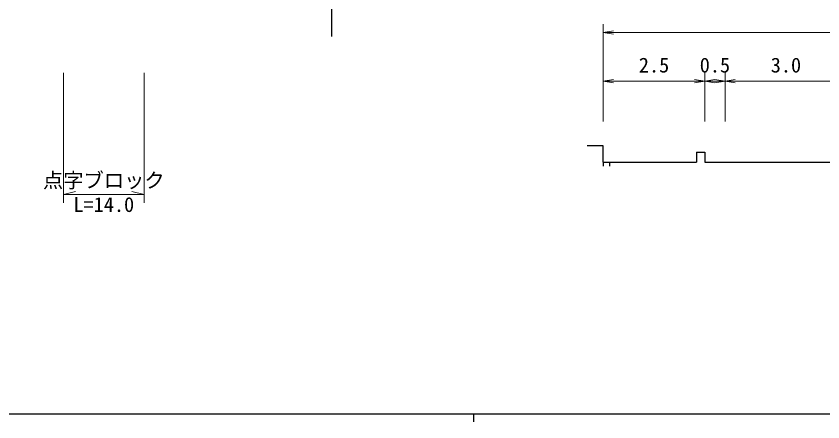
# Model space of a CAD drawing. Units: millimetres, scale not verified, with parts at other scales. Extents: x 40000 to 680000, y 20000 to 380000.
# Drawn here: x 111658 to 211050, y 204000 to 254000 of the extents above; entities that cross this region are included whole.
import ezdxf
from ezdxf.enums import TextEntityAlignment as Align

# ---------------------------------------------------------------- set-up
doc = ezdxf.new("R2010")
doc.units = ezdxf.units.MM
doc.header["$LTSCALE"] = 1000
for name, color, linetype, lineweight in [('M-BGD', 7, 'Continuous', 25), ('M-STR-HTXT', 7, 'Continuous', 13), ('M-STR-STRC', 7, 'Continuous', 25), ('M-TTL-BAND', 7, 'Continuous', 25)]:
    doc.layers.add(name, color=color, linetype=linetype, lineweight=lineweight)
doc.styles.add('ＭＳ ゴシック', font='')
doc.styles.get('ＭＳ ゴシック').set_extended_font_data('MS Gothic')

msp = doc.modelspace()

# ---------------------------------------------------------------- linework, layer by layer
at = {"layer": 'M-BGD'}
for p, q in [((195500, 237250), (195500, 236000)), ((195500, 237250), (196500, 237250)), ((196500, 237250), (196500, 236000)), ((184000, 236000), (184000, 235500)), ((184000, 236000), (195500, 236000)), ((184750, 236000), (184750, 235500)), ((196500, 236000), (231500, 236000))]:
    msp.add_line(p, q, dxfattribs=at)
msp.add_lwpolyline([(184000, 236000), (184000, 238000), (182000, 238000)], dxfattribs=at)
at = {"layer": 'M-STR-HTXT'}
for p, q in [((184000, 241000), (184000, 253000)), ((184000, 252000), (185250, 252208)), ((184000, 252000), (185250, 251792)), ((184000, 252000), (196500, 252000)), ((196500, 252000), (199000, 252000)), ((199000, 252000), (214000, 252000)), ((117488, 231000), (117488, 247000)), ((127430, 231000), (127430, 247000)), ((196500, 241000), (196500, 247000)), ((199000, 241000), (199000, 247000)), ((184000, 246000), (185250, 246208)), ((184000, 246000), (185250, 245792)), ((184000, 246000), (196500, 246000)), ((196500, 246000), (195250, 246208)), ((196500, 246000), (195250, 245792)), ((196500, 246000), (197750, 246208)), ((196500, 246000), (197750, 245792)), ((196500, 246000), (199000, 246000)), ((199000, 246000), (197750, 246208)), ((199000, 246000), (197750, 245792)), ((199000, 246000), (200250, 246208)), ((199000, 246000), (200250, 245792)), ((199000, 246000), (214000, 246000)), ((117488, 232000), (118988, 232400)), ((117488, 232000), (127430, 232000)), ((127430, 232000), (125930, 232400))]:
    msp.add_line(p, q, dxfattribs=at)
at = {"layer": 'M-STR-STRC'}
msp.add_line((150500, 267000), (150500, 251500), dxfattribs=at)
at = {"layer": 'M-TTL-BAND'}
for p, q in [((40000, 205000), (579000, 205000)), ((168000, 205000), (168000, 204000))]:
    msp.add_line(p, q, dxfattribs=at)

# ---------------------------------------------------------------- texts
at = {"layer": 'M-STR-HTXT', "style": 'ＭＳ ゴシック'}
for s, p in [('2.5', (190250, 246500)), ('0.5', (197750, 246500)), ('3.0', (206500, 246500)), ('点字ブロック', (122459, 232300))]:
    msp.add_text(s, height=1833, dxfattribs=at).set_placement(p, align=Align.BOTTOM_CENTER)
msp.add_text('L=14.0', height=1833, dxfattribs=at).set_placement((122459, 231700), align=Align.TOP_CENTER)

doc.saveas('drawing.dxf')
